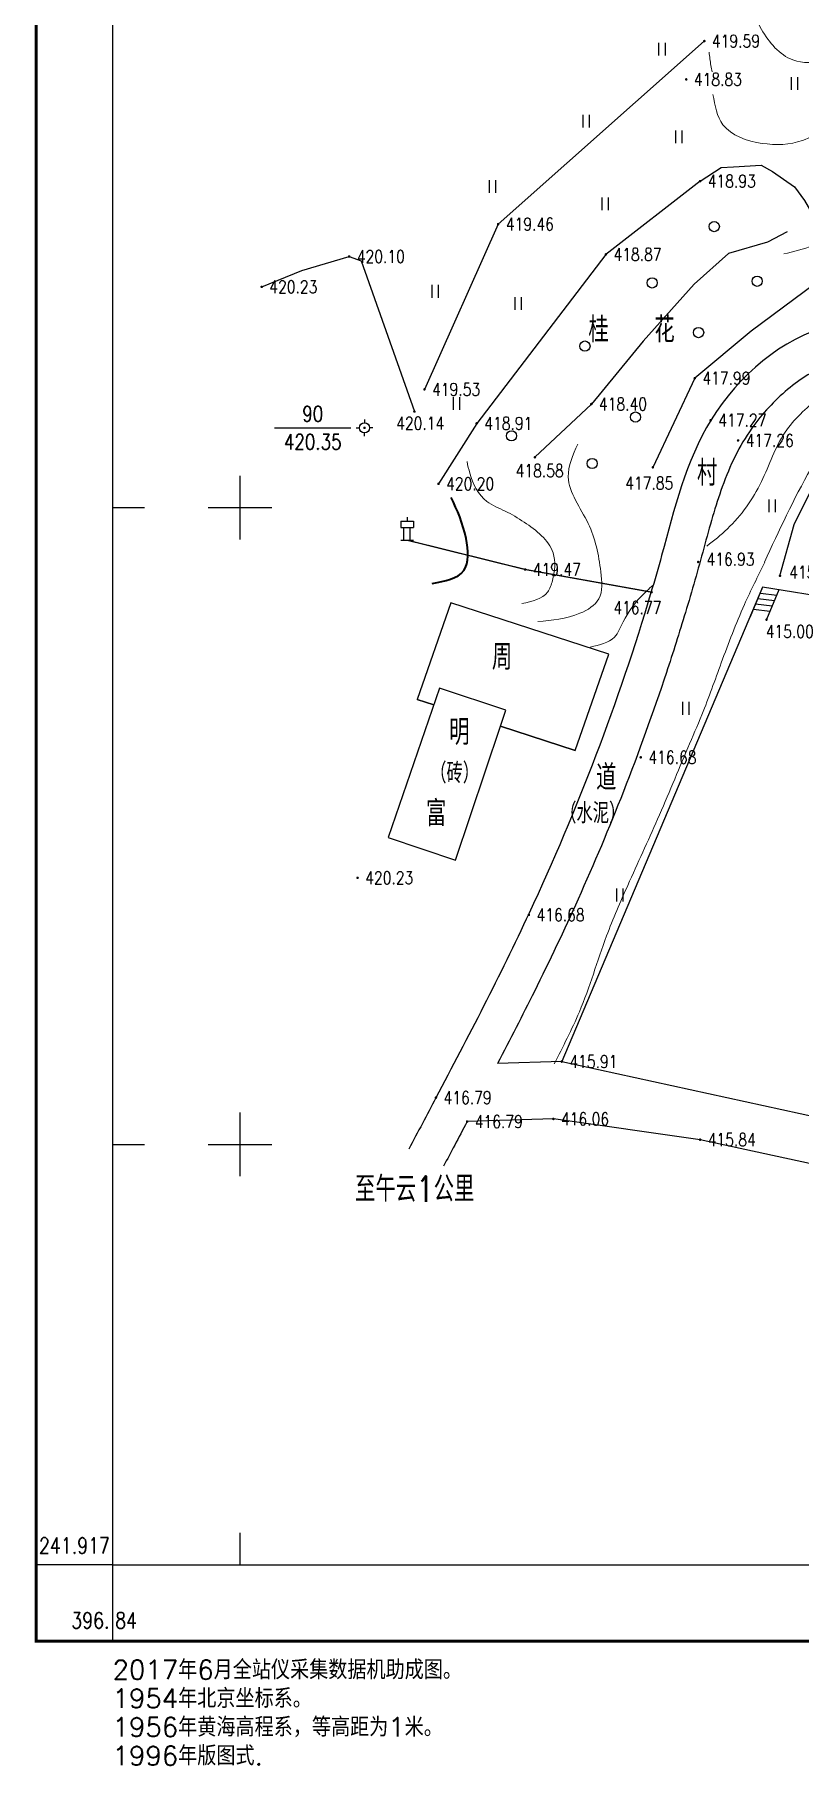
# Model space of a CAD drawing. Extents: x 396834 to 397278, y 241901 to 242133.
# Drawn here: x 396833.9 to 396893.9, y 241901.2 to 242037.1 of the extents above; entities that cross this region are included whole.
import ezdxf
from ezdxf.enums import TextEntityAlignment as Align

# ---------------------------------------------------------------- set-up
doc = ezdxf.new("R2010")
doc.units = 0
doc.header["$LTSCALE"] = 0.5
doc.header["$PDSIZE"] = 0.2
doc.linetypes.add('X3', pattern=[5, 4, -1])
doc.layers.get('0').update_dxf_attribs({"linetype": 'CONTINUOUS'})
doc.layers.add('GCD', color=1, linetype='CONTINUOUS')
doc.layers.add('地形图', color=252, linetype='CONTINUOUS')
doc.styles.add('HZ', font='rs.shx', dxfattribs={"width": 0.8, "bigfont": 'hztxt.shx'})
doc.styles.add('样式 1', font='rs.shx', dxfattribs={"width": 0.8, "height": 2, "bigfont": 'hztxt.shx'})
doc.linetypes.add('10411', pattern='A,2,[150,AAA.SHX,S=1,R=0,X=0,Y=1],2,[151,AAA.SHX,S=1,R=0,X=0,Y=3],1e-11', length=4)
doc.linetypes.add('10421', pattern='A,2,[150,AAA.SHX,S=1,R=0,X=0,Y=1],1e-11', length=2)
doc.linetypes.add('1161', pattern='A,0,[149,AAA.SHX,S=0.15,R=0,X=0,Y=0],-1.6', length=1.6)

# ---------------------------------------------------------------- blocks, each defined once
blk = doc.blocks.new('GC200')
at = {"linetype": 'Continuous', "const_width": 0.2, "flags": 128}
blk.add_lwpolyline([(-0.1, 0, 1), (0.1, 0, 1)], format="xyb", close=True, dxfattribs=at)
blk = doc.blocks.new('gc122')
blk.add_circle((0, 0), 0.8)
blk = doc.blocks.new('gc121')
for p, q in [((-0.5, -1), (-0.5, 1)), ((0.5, -1), (0.5, 1))]:
    blk.add_line(p, q)
blk = doc.blocks.new('gc102')
for p, q in [((-1, 3), (1, 3)), ((-1, 3), (-1, 2)), ((0, 3.6), (0, 3)), ((1, 3), (1, 2)), ((-1, 2), (1, 2)), ((-1, 0), (1, 0)), ((-0.5, 0), (-0.5, 2)), ((0.5, 0), (0.5, 2))]:
    blk.add_line(p, q)

msp = doc.modelspace()

# ---------------------------------------------------------------- linework, layer by layer
at = {"layer": '地形图'}
for p, q in [((396859.77, 242006.91, 420.35), (396859.77, 242006.66, 420.35)), ((396859.12, 242006.26, 420.35), (396859.37, 242006.26, 420.35)), ((396859.77, 242005.61, 420.35), (396859.77, 242005.86, 420.35)), ((396860.42, 242006.26, 420.35), (396860.17, 242006.26, 420.35))]:
    msp.add_line(p, q, dxfattribs=at)
at = {"layer": '地形图', "linetype": 'Continuous'}
for p, q in [((396852.71, 242006.26), (396858.71, 242006.26)), ((396891.03, 241993.74), (396890.04, 241991.41)), ((396890.85, 241993.28, -0.05), (396892.14, 241993.12, 461.05)), ((396892.31, 241993.54, 415), (396891.33, 241991.2, 415)), ((396866.56, 241992.51, 418.37), (396863.91, 241984.94, 418.37)), ((396890.3, 241992.02, -34.15), (396891.6, 241991.86, 430.81)), ((396890.48, 241992.44, -24.07), (396891.78, 241992.28, 440.89)), ((396890.66, 241992.86, -13.99), (396891.96, 241992.7, 450.97)), ((396865.66, 241985.82, 418.37), (396861.63, 241974.09, 418.37)), ((396865.21, 241984.52, 418.37), (396863.91, 241984.94, 418.37)), ((396870.87, 241984.1, 418.37), (396865.66, 241985.82, 418.37)), ((396870.44, 241982.83, 418.37), (396870.87, 241984.1, 418.37)), ((396866.91, 241972.32, 418.37), (396870.44, 241982.83, 418.37)), ((396876.3, 241980.93, 418.37), (396870.44, 241982.83, 418.37)), ((396861.63, 241974.09, 418.37), (396866.91, 241972.32, 418.37)), ((396875.26, 241956.5), (396870.22, 241956.35, 0.96)), ((396874.6, 241952, 415.5), (396867.83, 241951.79, 416.79))]:
    msp.add_line(p, q, dxfattribs=at)
at = {"layer": '地形图', "color": 6, "linetype": 'Continuous'}
for p, q in [((396850, 241997.5), (396850, 242002.5)), ((396840, 242000), (396842.5, 242000)), ((396847.5, 242000), (396852.5, 242000)), ((396850, 241947.5), (396850, 241952.5)), ((396840, 241950), (396842.5, 241950)), ((396847.5, 241950), (396852.5, 241950)), ((396850, 241917), (396850, 241919.5)), ((396840, 241917), (396834, 241917)), ((396840, 241917), (396840, 241911))]:
    msp.add_line(p, q, dxfattribs=at)
at = {"layer": '地形图', "linetype": '10421'}
for p, q in [((396891.03, 241993.74), (396875.26, 241956.5)), ((396875.26, 241956.5), (396917.12, 241947.4))]:
    msp.add_line(p, q, dxfattribs=at)
at = {"layer": '地形图', "linetype": '10411'}
msp.add_line((396926.85, 241988), (396891.03, 241993.74), dxfattribs=at)
at = {"layer": '地形图', "linetype": 'Continuous', "const_width": 0.25, "flags": 128}
msp.add_lwpolyline([(396834, 241911), (397096, 241911), (397096, 242123), (396834, 242123)], close=True, dxfattribs=at)
at = {"layer": '地形图', "linetype": 'Continuous', "flags": 128}
msp.add_lwpolyline([(396840, 241917), (397090, 241917), (397090, 242117), (396840, 242117)], close=True, dxfattribs=at)
at = {"layer": '地形图', "linetype": '10421', "flags": 128}
for points in [[(396886.45, 242036.63), (396870.27, 242022.25), (396864.48, 242009.28)], [(396886.12, 242025.63), (396878.72, 242019.88), (396868.58, 242006.61), (396865.58, 242001.87)], [(396892.95, 242021.66), (396891.4, 242020.85), (396888.34, 242019.94), (396885.65, 242017.54), (396881.66, 242013.06), (396877.58, 242008.13), (396873.15, 242003.95)], [(396851.7, 242017.33), (396854.84, 242018.61), (396858.57, 242019.71), (396859.52, 242019.37), (396863.69, 242007.54)], [(396896.01, 242018.23), (396890.14, 242013.84), (396885.7, 242010.16), (396882.41, 242003.16)], [(396921.04, 241942.76), (396915.98, 241943.89), (396886.12, 241950.37), (396874.6, 241952)]]:
    msp.add_lwpolyline(points, dxfattribs=at)
at = {"layer": '地形图', "linetype": '1161', "flags": 128}
msp.add_lwpolyline([(396886.12, 242025.63), (396887.76, 242026.69), (396888.73, 242026.76), (396890.91, 242026.89), (396891.81, 242026.39), (396893.52, 242025.19), (396894.32, 242024.12), (396895.46, 242022.11), (396895.89, 242021.05), (396897.41, 242018.07)], dxfattribs=at)
at = {"layer": '地形图', "linetype": '1161', "elevation": 415.77, "flags": 128}
msp.add_lwpolyline([(396892.39, 241994.64), (396893.5, 241998.67), (396896.28, 242004.25), (396898.41, 242006.83), (396902.03, 242009.49), (396904.44, 242010.41)], dxfattribs=at)
at = {"layer": '地形图', "linetype": 'Continuous', "const_width": 0.1, "flags": 128}
for elevation in [420.33, 420.35]:
    msp.add_lwpolyline([(396859.72, 242006.26, 1), (396859.82, 242006.26, 1)], format="xyb", close=True, dxfattribs=dict(at, elevation=elevation))
at = {"layer": '地形图', "linetype": 'X3', "const_width": 0.1, "elevation": 422.58, "flags": 128}
msp.add_lwpolyline([(396863.12, 241997.44), (396872.39, 241995.14), (396882.31, 241993.36)], dxfattribs=at)
at = {"layer": '地形图', "linetype": 'Continuous', "flags": 128}
msp.add_lwpolyline([(396870.44, 241982.83), (396876.3, 241980.93), (396878.95, 241988.5), (396866.56, 241992.51), (396863.91, 241984.94), (396865.21, 241984.52)], dxfattribs=at)
at = {"layer": '地形图'}
msp.add_ellipse((396859.77, 242006.26, 420.35), major_axis=(0.283, 0.283), ratio=1, start_param=5.497787, end_param=11.780972, dxfattribs=at)
at = {"layer": '地形图', "color": 6, "linetype": 'Continuous', "lineweight": 20}
for points in [[(396889.58, 242040.7), (396890.94, 242037.54), (396893.4, 242035.15), (396895.94, 242035.11), (396899.12, 242036.39), (396902.19, 242036.72), (396905.59, 242036.33), (396906.2, 242035.91)], [(396886.82, 242035.77), (396886.97, 242034.71), (396887.07, 242034.21)], [(396887.13, 242032.44), (396887.91, 242030.06), (396890.98, 242028.6), (396894.15, 242028.82), (396897.33, 242031.12), (396899.81, 242034.47), (396901.67, 242035.66), (396904.03, 242035.77), (396906.29, 242034.95)], [(396892.68, 242019.92), (396894.97, 242020.59), (396897.62, 242022.61), (396899.52, 242025.7)], [(396886.65, 241996.98), (396888.26, 241998.33), (396890.93, 242002.04), (396892.79, 242005.91), (396895.43, 242008.64), (396897.95, 242010.3), (396900.64, 242010.55), (396903.43, 242010.13)], [(396891.17, 241995.71), (396894.81, 242003.05), (396896.6, 242005.63), (396899.73, 242007.92)], [(396876.51, 242004.99), (396875.77, 242002.42), (396877.33, 241998.76), (396878.32, 241994.95), (396878.17, 241992.84), (396876.69, 241991.7), (396873.37, 241991.06)], [(396872.13, 241992.46), (396874.16, 241993.38), (396874.53, 241994.27), (396874.58, 241996.45), (396872.31, 241998.85), (396870.82, 241999.72), (396869.38, 242000.48), (396868.04, 242002.69), (396867.82, 242003.63)], [(396891.2, 241995.71), (396889.6, 241992.38), (396887.78, 241987.81), (396886.26, 241983.74), (396885.16, 241981.13), (396882.78, 241975.54), (396880.44, 241970.34), (396878.78, 241966.37), (396876.64, 241960.41), (396874.65, 241956.32)], [(396877.5, 241989.05), (396879.39, 241989.83), (396880.09, 241991.04), (396881.47, 241993), (396882.43, 241993.91)]]:
    msp.add_spline(points, degree=3, dxfattribs=at)
at = {"layer": '地形图', "linetype": 'Continuous'}
msp.add_spline([(396915.08, 242016.16), (396911.57, 242014.95), (396909.52, 242014.51), (396896.34, 242014.27), (396887, 242006.9), (396883.1, 241996.25), (396882.26, 241993.32), (396872.69, 241968.15), (396865.38, 241953.65), (396863.25, 241949.63)], degree=3, dxfattribs=at)
msp.add_open_spline([(396897.63, 242011.78), (396897.19, 242011.61, 416.79), (396897.05, 242011.55, 416.79), (396896.65, 242011.41, 416.79), (396896.39, 242011.32, 416.79), (396895.61, 242011, 416.79), (396895.09, 242010.73, 416.79), (396893.49, 242009.76, 416.79), (396892.44, 242008.87, 416.79), (396891.03, 242007.35, 416.79), (396890.58, 242006.8, 416.79), (396889.68, 242005.52, 416.79), (396889.26, 242004.8, 416.79), (396888.49, 242003.27, 416.79), (396888.16, 242002.47, 416.79), (396887.31, 242000.12, 416.79), (396886.87, 241998.51, 416.79), (396886.18, 241995.99, 416.79), (396885.95, 241995.14, 416.79), (396885.47, 241993.45, 416.79), (396885.22, 241992.61, 416.79), (396884.49, 241990.19, 416.79), (396883.99, 241988.61, 416.79), (396882.43, 241983.9, 416.79), (396881.3, 241980.78, 416.79), (396878.98, 241974.85, 416.79), (396877.79, 241972.03, 416.79), (396875.44, 241966.81, 416.79), (396874.29, 241964.39, 416.79), (396872.16, 241960.11, 416.79), (396871.2, 241958.22, 416.79), (396870.22, 241956.35, 416.79)], degree=3, knots=[19.104742, 19.104742, 19.104742, 19.104742, 19.701063, 19.701063, 20.756626, 20.756626, 22.867754, 22.867754, 27.43833, 27.43833, 29.786286, 29.786286, 32.676978, 32.676978, 35.567671, 35.567671, 40.792729, 40.792729, 43.383303, 43.383303, 45.973877, 45.973877, 50.868921, 50.868921, 60.65901, 60.65901, 69.690853, 69.690853, 77.596678, 77.596678, 83.905346, 83.905346, 83.905346, 83.905346], dxfattribs=at)
at = {"layer": '地形图', "color": 6, "linetype": 'Continuous', "lineweight": 40}
msp.add_spline([(396865.09, 241994.04), (396867.56, 241995.05), (396867.75, 241997.56), (396866.58, 242000.8)], degree=3, dxfattribs=at)
at = {"layer": '地形图', "linetype": 'Continuous'}
msp.add_open_spline([(396867.83, 241951.79, 416.79), (396867.13, 241950.46, 416.79), (396866.55, 241949.37, 416.79), (396865.98, 241948.29, 416.79)], degree=3, dxfattribs=at)
at = {"layer": '地形图'}
msp.add_point((396859.77, 242006.26, 420.35), dxfattribs=at)

# ---------------------------------------------------------------- block references
at = {"layer": '地形图', "linetype": 'Continuous', "xscale": 0.5, "yscale": 0.5}
for name, p in [('gc121', (396883.14, 242036)), ('gc121', (396893.55, 242033.3)), ('gc121', (396877.19, 242030.35)), ('gc121', (396884.46, 242029.11)), ('gc121', (396869.84, 242025.22)), ('gc121', (396878.68, 242023.85)), ('gc122', (396887.23, 242022.06)), ('gc121', (396865.34, 242016.98)), ('gc122', (396882.35, 242017.64)), ('gc122', (396890.6, 242017.77)), ('gc121', (396871.84, 242016.03)), ('gc122', (396886, 242013.74)), ('gc122', (396877.08, 242012.68)), ('gc121', (396867, 242008.18)), ('gc122', (396881.05, 242007.11)), ('gc122', (396871.31, 242005.63)), ('gc122', (396877.64, 242003.46)), ('gc121', (396891.79, 242000.13)), ('gc102', (396863.12, 241997.44, 422.58)), ('gc121', (396885.01, 241984.24)), ('gc121', (396879.82, 241969.58))]:
    msp.add_blockref(name, p, dxfattribs=at)
at = {"layer": '地形图', "color": 3, "linetype": 'Continuous'}
ref = msp.add_blockref('GC200', (396886.45, 242036.63, 419.59), dxfattribs=dict(at, xscale=0.5, yscale=0.5, zscale=0.5))
ref.add_attrib('height', '419.59', dxfattribs={"layer": 'GCD', "linetype": 'Continuous', "height": 1, "style": 'HZ', "width": 0.8}).set_placement((396887.05, 242036.63, 419.59), align=Align.MIDDLE_LEFT)
ref = msp.add_blockref('GC200', (396885.03, 242033.62, 418.83), dxfattribs=dict(at, xscale=0.5, yscale=0.5, zscale=0.5))
ref.add_attrib('height', '418.83', dxfattribs={"layer": 'GCD', "linetype": 'Continuous', "height": 1, "style": 'HZ', "width": 0.8}).set_placement((396885.63, 242033.62, 418.83), align=Align.MIDDLE_LEFT)
ref = msp.add_blockref('GC200', (396886.12, 242025.63, 418.93), dxfattribs=dict(at, xscale=0.5, yscale=0.5, zscale=0.5))
ref.add_attrib('height', '418.93', dxfattribs={"layer": 'GCD', "linetype": 'Continuous', "height": 1, "style": 'HZ', "width": 0.8}).set_placement((396886.72, 242025.63, 418.93), align=Align.MIDDLE_LEFT)
ref = msp.add_blockref('GC200', (396870.27, 242022.25, 419.46), dxfattribs=dict(at, xscale=0.5, yscale=0.5, zscale=0.5))
ref.add_attrib('height', '419.46', dxfattribs={"layer": 'GCD', "linetype": 'Continuous', "height": 1, "style": 'HZ', "width": 0.8}).set_placement((396870.87, 242022.25, 419.46), align=Align.MIDDLE_LEFT)
ref = msp.add_blockref('GC200', (396858.57, 242019.71, 420.1), dxfattribs=dict(at, xscale=0.5, yscale=0.5, zscale=0.5))
ref.add_attrib('height', '420.10', dxfattribs={"layer": 'GCD', "linetype": 'Continuous', "height": 1, "style": 'HZ', "width": 0.8}).set_placement((396859.17, 242019.71, 420.1), align=Align.MIDDLE_LEFT)
ref = msp.add_blockref('GC200', (396878.72, 242019.88, 418.87), dxfattribs=dict(at, xscale=0.5, yscale=0.5, zscale=0.5))
ref.add_attrib('height', '418.87', dxfattribs={"layer": 'GCD', "linetype": 'Continuous', "height": 1, "style": 'HZ', "width": 0.8}).set_placement((396879.32, 242019.88, 418.87), align=Align.MIDDLE_LEFT)
ref = msp.add_blockref('GC200', (396851.7, 242017.33, 420.23), dxfattribs=dict(at, xscale=0.5, yscale=0.5, zscale=0.5))
ref.add_attrib('height', '420.23', dxfattribs={"layer": 'GCD', "linetype": 'Continuous', "height": 1, "style": 'HZ', "width": 0.8}).set_placement((396852.3, 242017.33, 420.23), align=Align.MIDDLE_LEFT)
ref = msp.add_blockref('GC200', (396885.7, 242010.16, 417.99), dxfattribs=dict(at, xscale=0.5, yscale=0.5, zscale=0.5))
ref.add_attrib('height', '417.99', dxfattribs={"layer": 'GCD', "linetype": 'Continuous', "height": 1, "style": 'HZ', "width": 0.8}).set_placement((396886.3, 242010.16, 417.99), align=Align.MIDDLE_LEFT)
ref = msp.add_blockref('GC200', (396864.48, 242009.28, 419.53), dxfattribs=dict(at, xscale=0.5, yscale=0.5, zscale=0.5))
ref.add_attrib('height', '419.53', dxfattribs={"layer": 'GCD', "linetype": 'Continuous', "height": 1, "style": 'HZ', "width": 0.8}).set_placement((396865.08, 242009.28, 419.53), align=Align.MIDDLE_LEFT)
ref = msp.add_blockref('GC200', (396877.58, 242008.13, 418.4), dxfattribs=dict(at, xscale=0.5, yscale=0.5, zscale=0.5))
ref.add_attrib('height', '418.40', dxfattribs={"layer": 'GCD', "linetype": 'Continuous', "height": 1, "style": 'HZ', "width": 0.8}).set_placement((396878.18, 242008.13, 418.4), align=Align.MIDDLE_LEFT)
ref = msp.add_blockref('GC200', (396863.69, 242007.54, 420.14), dxfattribs=dict(at, xscale=0.5, yscale=0.5, zscale=0.5))
ref.add_attrib('height', '420.14', dxfattribs={"layer": 'GCD', "linetype": 'Continuous', "height": 1, "style": 'HZ', "width": 0.8}).set_placement((396862.26, 242006.62, 420.14), align=Align.MIDDLE_LEFT)
ref = msp.add_blockref('GC200', (396868.58, 242006.61, 418.91), dxfattribs=dict(at, xscale=0.5, yscale=0.5, zscale=0.5))
ref.add_attrib('height', '418.91', dxfattribs={"layer": 'GCD', "linetype": 'Continuous', "height": 1, "style": 'HZ', "width": 0.8}).set_placement((396869.18, 242006.61, 418.91), align=Align.MIDDLE_LEFT)
ref = msp.add_blockref('GC200', (396886.95, 242006.86, 417.27), dxfattribs=dict(at, xscale=0.5, yscale=0.5, zscale=0.5))
ref.add_attrib('height', '417.27', dxfattribs={"layer": 'GCD', "linetype": 'Continuous', "height": 1, "style": 'HZ', "width": 0.8}).set_placement((396887.55, 242006.86, 417.27), align=Align.MIDDLE_LEFT)
ref = msp.add_blockref('GC200', (396889.1, 242005.27, 417.26), dxfattribs=dict(at, xscale=0.5, yscale=0.5, zscale=0.5))
ref.add_attrib('height', '417.26', dxfattribs={"layer": 'GCD', "linetype": 'Continuous', "height": 1, "style": 'HZ', "width": 0.8}).set_placement((396889.7, 242005.27, 417.26), align=Align.MIDDLE_LEFT)
ref = msp.add_blockref('GC200', (396873.15, 242003.95, 418.58), dxfattribs=dict(at, xscale=0.5, yscale=0.5, zscale=0.5))
ref.add_attrib('height', '418.58', dxfattribs={"layer": 'GCD', "linetype": 'Continuous', "height": 1, "style": 'HZ', "width": 0.8}).set_placement((396871.64, 242002.9, 418.58), align=Align.MIDDLE_LEFT)
ref = msp.add_blockref('GC200', (396882.41, 242003.16, 417.85), dxfattribs=dict(at, xscale=0.5, yscale=0.5, zscale=0.5))
ref.add_attrib('height', '417.85', dxfattribs={"layer": 'GCD', "linetype": 'Continuous', "height": 1, "style": 'HZ', "width": 0.8}).set_placement((396880.24, 242001.92, 417.85), align=Align.MIDDLE_LEFT)
ref = msp.add_blockref('GC200', (396865.58, 242001.87, 420.2), dxfattribs=dict(at, xscale=0.5, yscale=0.5, zscale=0.5))
ref.add_attrib('height', '420.20', dxfattribs={"layer": 'GCD', "linetype": 'Continuous', "height": 1, "style": 'HZ', "width": 0.8}).set_placement((396866.18, 242001.87, 420.2), align=Align.MIDDLE_LEFT)
ref = msp.add_blockref('GC200', (396872.39, 241995.14, 419.47), dxfattribs=dict(at, xscale=0.5, yscale=0.5, zscale=0.5))
ref.add_attrib('height', '419.47', dxfattribs={"layer": 'GCD', "linetype": 'Continuous', "height": 1, "style": 'HZ', "width": 0.8}).set_placement((396872.99, 241995.14, 419.47), align=Align.MIDDLE_LEFT)
ref = msp.add_blockref('GC200', (396885.97, 241995.73, 416.93), dxfattribs=dict(at, xscale=0.5, yscale=0.5, zscale=0.5))
ref.add_attrib('height', '416.93', dxfattribs={"layer": 'GCD', "linetype": 'Continuous', "height": 1, "style": 'HZ', "width": 0.8}).set_placement((396886.62, 241995.94, 416.93), align=Align.MIDDLE_LEFT)
ref = msp.add_blockref('GC200', (396892.39, 241994.64, 415.77), dxfattribs=dict(at, xscale=0.5, yscale=0.5, zscale=0.5))
ref.add_attrib('height', '415.77', dxfattribs={"layer": 'GCD', "linetype": 'Continuous', "height": 1, "style": 'HZ', "width": 0.8}).set_placement((396893.11, 241994.92, 415.77), align=Align.MIDDLE_LEFT)
ref = msp.add_blockref('GC200', (396882.31, 241993.36, 416.77), dxfattribs=dict(at, xscale=0.5, yscale=0.5, zscale=0.5))
ref.add_attrib('height', '416.77', dxfattribs={"layer": 'GCD', "linetype": 'Continuous', "height": 1, "style": 'HZ', "width": 0.8}).set_placement((396879.31, 241992.14, 416.77), align=Align.MIDDLE_LEFT)
ref = msp.add_blockref('GC200', (396891.33, 241991.2, 415), dxfattribs=dict(at, xscale=0.5, yscale=0.5, zscale=0.5))
ref.add_attrib('height', '415.00', dxfattribs={"layer": 'GCD', "linetype": 'Continuous', "height": 1, "style": 'HZ', "width": 0.8}).set_placement((396891.27, 241990.27, 415), align=Align.MIDDLE_LEFT)
ref = msp.add_blockref('GC200', (396881.46, 241980.39, 416.68), dxfattribs=dict(at, xscale=0.5, yscale=0.5, zscale=0.5))
ref.add_attrib('height', '416.68', dxfattribs={"layer": 'GCD', "linetype": 'Continuous', "height": 1, "style": 'HZ', "width": 0.8}).set_placement((396882.06, 241980.39, 416.68), align=Align.MIDDLE_LEFT)
ref = msp.add_blockref('GC200', (396859.23, 241970.93, 420.23), dxfattribs=dict(at, xscale=0.5, yscale=0.5, zscale=0.5))
ref.add_attrib('height', '420.23', dxfattribs={"layer": 'GCD', "linetype": 'Continuous', "height": 1, "style": 'HZ', "width": 0.8}).set_placement((396859.83, 241970.93, 420.23), align=Align.MIDDLE_LEFT)
ref = msp.add_blockref('GC200', (396872.67, 241968.02, 416.68), dxfattribs=dict(at, xscale=0.5, yscale=0.5, zscale=0.5))
ref.add_attrib('height', '416.68', dxfattribs={"layer": 'GCD', "linetype": 'Continuous', "height": 1, "style": 'HZ', "width": 0.8}).set_placement((396873.28, 241968.02, 416.68), align=Align.MIDDLE_LEFT)
ref = msp.add_blockref('GC200', (396875.26, 241956.5, 415.91), dxfattribs=dict(at, xscale=0.5, yscale=0.5, zscale=0.5))
ref.add_attrib('height', '415.91', dxfattribs={"layer": 'GCD', "linetype": 'Continuous', "height": 1, "style": 'HZ', "width": 0.8}).set_placement((396875.86, 241956.5, 415.91), align=Align.MIDDLE_LEFT)
ref = msp.add_blockref('GC200', (396865.38, 241953.67, 416.79), dxfattribs=dict(at, xscale=0.5, yscale=0.5, zscale=0.5))
ref.add_attrib('height', '416.79', dxfattribs={"layer": 'GCD', "linetype": 'Continuous', "height": 1, "style": 'HZ', "width": 0.8}).set_placement((396865.98, 241953.67, 416.79), align=Align.MIDDLE_LEFT)
ref = msp.add_blockref('GC200', (396867.83, 241951.79, 416.79), dxfattribs=dict(at, xscale=0.5, yscale=0.5, zscale=0.5))
ref.add_attrib('height', '416.79', dxfattribs={"layer": 'GCD', "linetype": 'Continuous', "height": 1, "style": 'HZ', "width": 0.8}).set_placement((396868.43, 241951.79, 416.79), align=Align.MIDDLE_LEFT)
ref = msp.add_blockref('GC200', (396874.6, 241952, 416.06), dxfattribs=dict(at, xscale=0.5, yscale=0.5, zscale=0.5))
ref.add_attrib('height', '416.06', dxfattribs={"layer": 'GCD', "linetype": 'Continuous', "height": 1, "style": 'HZ', "width": 0.8}).set_placement((396875.2, 241952, 416.06), align=Align.MIDDLE_LEFT)
ref = msp.add_blockref('GC200', (396886.12, 241950.37, 415.84), dxfattribs=dict(at, xscale=0.5, yscale=0.5, zscale=0.5))
ref.add_attrib('height', '415.84', dxfattribs={"layer": 'GCD', "linetype": 'Continuous', "height": 1, "style": 'HZ', "width": 0.8}).set_placement((396886.72, 241950.37, 415.84), align=Align.MIDDLE_LEFT)

# ---------------------------------------------------------------- texts
at = {"layer": '地形图', "color": 6, "linetype": 'Continuous', "style": '样式 1', "width": 0.8}
msp.add_text('桂   花', height=2, dxfattribs=at).set_placement((396877.35, 242012.96))
at = {"layer": '地形图', "linetype": 'Continuous', "style": 'HZ', "width": 0.8}
for s, p in [('90', (396855.71, 242007.36)), ('420.35', (396855.71, 242005.16))]:
    msp.add_text(s, height=1.2, dxfattribs=at).set_placement(p, align=Align.MIDDLE)
at = {"layer": '地形图', "linetype": 'Continuous', "style": '样式 1', "width": 0.8}
for s, height, p in [('村', 2, (396885.87, 242001.71)), ('周', 2, (396869.77, 241987.27)), ('明', 2, (396866.42, 241981.37)), ('（砖）', 1.6, (396864.93, 241978.36)), ('道', 2, (396877.95, 241977.81)), ('富', 2, (396864.6, 241974.99)), ('（水泥）', 1.6, (396875.13, 241975.21)), ('至午云1公里', 2, (396859.03, 241945.5))]:
    msp.add_text(s, height=height, dxfattribs=at).set_placement(p)
at = {"layer": '地形图', "color": 6, "linetype": 'Continuous', "style": 'HZ', "width": 0.8}
msp.add_text('241.917', height=1.25, dxfattribs=at).set_placement((396837, 241918.5), align=Align.MIDDLE)
msp.add_text('396.', height=1.25, dxfattribs=at).set_placement((396839.75, 241912.62), align=Align.MIDDLE_RIGHT)
msp.add_text('84', height=1.25, dxfattribs=at).set_placement((396840.2, 241912.62), align=Align.MIDDLE_LEFT)
at = {"layer": '地形图', "linetype": 'Continuous', "style": 'HZ'}
for s, p in [('2017年6月全站仪采集数据机助成图。', (396840, 241908.75)), ('1954年北京坐标系。', (396840, 241906.5)), ('1956年黄海高程系，等高距为1米。', (396840, 241904.25))]:
    msp.add_text(s, height=1.5, dxfattribs=at).set_placement(p, align=Align.MIDDLE_LEFT)
at = {"layer": '地形图', "color": 6, "linetype": 'Continuous', "style": 'HZ'}
msp.add_text('1996年版图式.', height=1.5, dxfattribs=at).set_placement((396840, 241902), align=Align.MIDDLE_LEFT)

doc.saveas('drawing.dxf')
